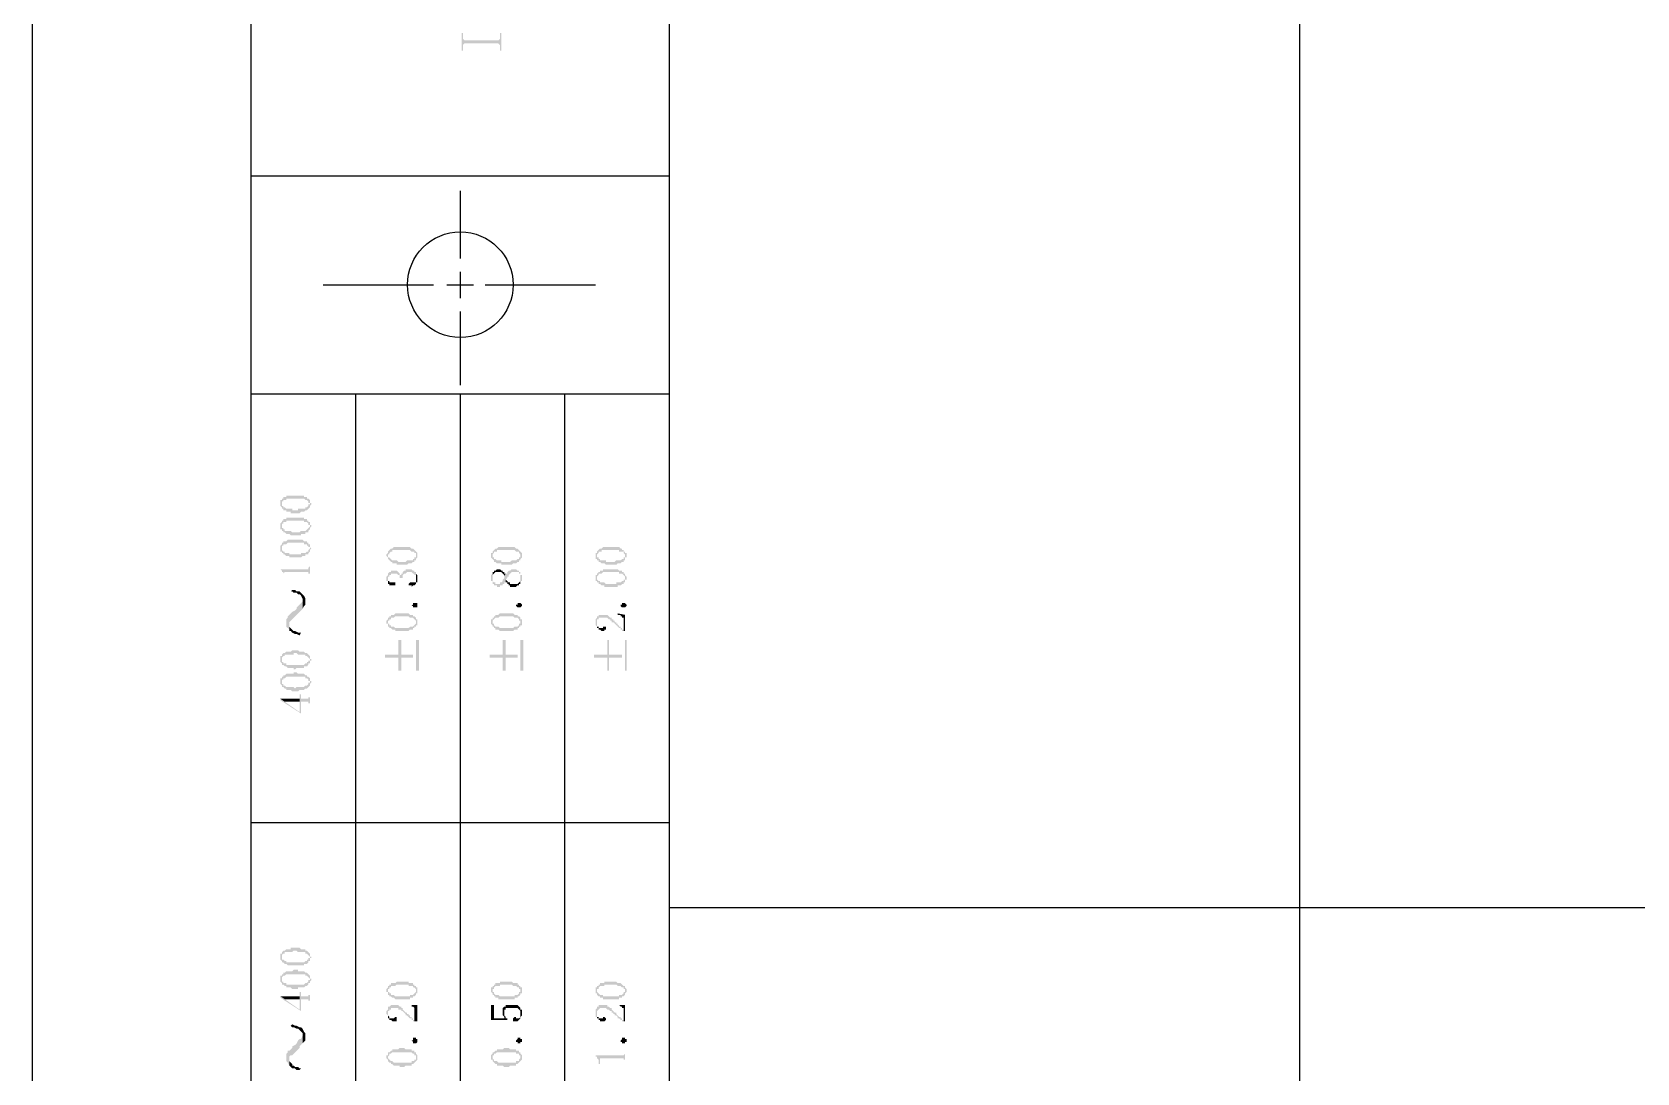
# Model space of a CAD drawing. Header units: inches. Extents: x 3613 to 8393, y -2205 to -794.
# Drawn here: x 7484.47 to 7533.64, y -1087.84 to -1055.95 of the extents above; entities that cross this region are included whole.
import ezdxf

# ---------------------------------------------------------------- set-up
doc = ezdxf.new("R2010")
doc.units = ezdxf.units.IN
doc.header["$MEASUREMENT"] = 0

msp = doc.modelspace()

# ---------------------------------------------------------------- hatches: boundary and pattern name
at = {"transparency": 33554559}
for points in [[(7497.629, -1055.981), (7497.629, -1056.522), (7497.674, -1056.522), (7497.674, -1056.342), (7497.674, -1056.342), (7497.719, -1056.297), (7498.757, -1056.297), (7498.803, -1056.342), (7498.803, -1056.522), (7498.848, -1056.522), (7498.848, -1055.981), (7498.803, -1055.981), (7498.803, -1056.161), (7498.803, -1056.161), (7498.757, -1056.206), (7497.719, -1056.206), (7497.674, -1056.161), (7497.674, -1055.981)], [(7492.078, -1070.423), (7492.078, -1070.468), (7492.078, -1070.468), (7492.123, -1070.513), (7492.123, -1070.378), (7492.123, -1070.333), (7492.168, -1070.333), (7492.168, -1070.288), (7492.258, -1070.288), (7492.258, -1070.243), (7492.8, -1070.243), (7492.845, -1070.288), (7492.89, -1070.288), (7492.935, -1070.333), (7492.935, -1070.378), (7492.981, -1070.378), (7492.981, -1070.423), (7492.981, -1070.288), (7492.935, -1070.243), (7492.89, -1070.243), (7492.89, -1070.197), (7492.8, -1070.197), (7492.8, -1070.152), (7492.258, -1070.152), (7492.258, -1070.197), (7492.168, -1070.197), (7492.168, -1070.243), (7492.123, -1070.243), (7492.123, -1070.288), (7492.078, -1070.288), (7492.078, -1070.333), (7492.078, -1070.378)], [(7492.123, -1070.513), (7492.123, -1070.558), (7492.168, -1070.558), (7492.168, -1070.604), (7492.258, -1070.604), (7492.258, -1070.649), (7492.394, -1070.649), (7492.394, -1070.694), (7492.665, -1070.694), (7492.71, -1070.649), (7492.8, -1070.649), (7492.845, -1070.604), (7492.89, -1070.604), (7492.935, -1070.558), (7492.935, -1070.558), (7492.981, -1070.513), (7492.981, -1070.468), (7492.981, -1070.468), (7493.026, -1070.423), (7493.026, -1070.378), (7492.981, -1070.378), (7492.981, -1070.333), (7492.981, -1070.288), (7492.981, -1070.423), (7492.935, -1070.423), (7492.935, -1070.468), (7492.935, -1070.468), (7492.89, -1070.513), (7492.845, -1070.513), (7492.845, -1070.558), (7492.619, -1070.558), (7492.619, -1070.604), (7492.439, -1070.604), (7492.439, -1070.558), (7492.258, -1070.558), (7492.213, -1070.513), (7492.168, -1070.513), (7492.168, -1070.468), (7492.123, -1070.468), (7492.123, -1070.423), (7492.123, -1070.423)], [(7492.078, -1071.1), (7492.078, -1071.19), (7492.123, -1071.19), (7492.123, -1071.1), (7492.123, -1071.055), (7492.123, -1071.01), (7492.168, -1071.01), (7492.168, -1070.965), (7492.258, -1070.965), (7492.258, -1070.92), (7492.8, -1070.92), (7492.8, -1070.965), (7492.89, -1070.965), (7492.935, -1071.01), (7492.935, -1071.055), (7492.981, -1071.055), (7492.981, -1071.1), (7492.981, -1070.965), (7492.935, -1070.965), (7492.935, -1070.92), (7492.89, -1070.92), (7492.89, -1070.874), (7492.8, -1070.874), (7492.8, -1070.829), (7492.258, -1070.829), (7492.258, -1070.874), (7492.168, -1070.874), (7492.168, -1070.92), (7492.123, -1070.92), (7492.123, -1070.965), (7492.123, -1070.965), (7492.078, -1071.01), (7492.078, -1071.055), (7492.078, -1071.055)], [(7492.123, -1071.19), (7492.123, -1071.235), (7492.168, -1071.235), (7492.168, -1071.281), (7492.213, -1071.281), (7492.258, -1071.326), (7492.349, -1071.326), (7492.394, -1071.371), (7492.71, -1071.371), (7492.71, -1071.326), (7492.845, -1071.326), (7492.845, -1071.281), (7492.935, -1071.281), (7492.935, -1071.235), (7492.935, -1071.235), (7492.981, -1071.19), (7492.981, -1071.145), (7492.981, -1071.145), (7493.026, -1071.1), (7493.026, -1071.055), (7492.981, -1071.055), (7492.981, -1071.01), (7492.981, -1070.965), (7492.981, -1071.1), (7492.981, -1071.1), (7492.935, -1071.145), (7492.935, -1071.145), (7492.89, -1071.19), (7492.89, -1071.19), (7492.845, -1071.235), (7492.71, -1071.235), (7492.665, -1071.281), (7492.439, -1071.281), (7492.394, -1071.235), (7492.213, -1071.235), (7492.213, -1071.19), (7492.168, -1071.19), (7492.168, -1071.145), (7492.123, -1071.145), (7492.123, -1071.1), (7492.123, -1071.1)], [(7492.078, -1071.777), (7492.078, -1071.822), (7492.078, -1071.867), (7492.123, -1071.867), (7492.123, -1071.912), (7492.123, -1071.777), (7492.123, -1071.732), (7492.123, -1071.687), (7492.168, -1071.687), (7492.168, -1071.642), (7492.258, -1071.642), (7492.304, -1071.597), (7492.8, -1071.597), (7492.8, -1071.642), (7492.89, -1071.642), (7492.89, -1071.687), (7492.935, -1071.687), (7492.935, -1071.732), (7492.981, -1071.732), (7492.981, -1071.777), (7492.981, -1071.642), (7492.935, -1071.642), (7492.935, -1071.597), (7492.89, -1071.597), (7492.89, -1071.551), (7492.8, -1071.551), (7492.755, -1071.506), (7492.304, -1071.506), (7492.258, -1071.551), (7492.168, -1071.551), (7492.168, -1071.597), (7492.123, -1071.597), (7492.123, -1071.642), (7492.123, -1071.642), (7492.078, -1071.687), (7492.078, -1071.732), (7492.078, -1071.732)], [(7492.123, -1071.912), (7492.168, -1071.912), (7492.168, -1071.958), (7492.213, -1071.958), (7492.258, -1072.003), (7492.349, -1072.003), (7492.349, -1072.048), (7492.71, -1072.048), (7492.755, -1072.003), (7492.845, -1072.003), (7492.845, -1071.958), (7492.935, -1071.958), (7492.935, -1071.912), (7492.935, -1071.912), (7492.981, -1071.867), (7492.981, -1071.822), (7492.981, -1071.822), (7493.026, -1071.777), (7493.026, -1071.777), (7492.981, -1071.732), (7492.981, -1071.687), (7492.981, -1071.642), (7492.981, -1071.777), (7492.981, -1071.777), (7492.935, -1071.822), (7492.935, -1071.867), (7492.89, -1071.867), (7492.845, -1071.912), (7492.71, -1071.912), (7492.71, -1071.958), (7492.349, -1071.958), (7492.349, -1071.912), (7492.213, -1071.912), (7492.213, -1071.867), (7492.168, -1071.867), (7492.123, -1071.822), (7492.123, -1071.777), (7492.123, -1071.777)], [(7495.327, -1072.003), (7495.327, -1072.003), (7495.373, -1072.048), (7495.373, -1072.093), (7495.373, -1072.003), (7495.373, -1071.958), (7495.418, -1071.958), (7495.418, -1071.912), (7495.418, -1071.912), (7495.463, -1071.867), (7495.508, -1071.867), (7495.508, -1071.822), (7496.05, -1071.822), (7496.095, -1071.867), (7496.185, -1071.867), (7496.185, -1071.912), (7496.23, -1071.912), (7496.23, -1071.958), (7496.23, -1072.003), (7496.23, -1071.867), (7496.23, -1071.867), (7496.185, -1071.822), (7496.185, -1071.822), (7496.14, -1071.777), (7496.095, -1071.777), (7496.05, -1071.732), (7495.553, -1071.732), (7495.508, -1071.777), (7495.463, -1071.777), (7495.418, -1071.822), (7495.418, -1071.822), (7495.373, -1071.867), (7495.373, -1071.912), (7495.373, -1071.912), (7495.327, -1071.958), (7495.327, -1071.958)], [(7495.373, -1072.093), (7495.418, -1072.138), (7495.418, -1072.138), (7495.463, -1072.183), (7495.508, -1072.183), (7495.508, -1072.228), (7495.643, -1072.228), (7495.643, -1072.274), (7495.959, -1072.274), (7496.004, -1072.228), (7496.095, -1072.228), (7496.14, -1072.183), (7496.185, -1072.183), (7496.185, -1072.138), (7496.23, -1072.138), (7496.23, -1072.093), (7496.23, -1072.093), (7496.275, -1072.048), (7496.275, -1072.003), (7496.275, -1071.958), (7496.275, -1071.912), (7496.275, -1071.912), (7496.23, -1071.867), (7496.23, -1072.003), (7496.23, -1072.048), (7496.185, -1072.048), (7496.185, -1072.093), (7496.14, -1072.093), (7496.14, -1072.138), (7495.959, -1072.138), (7495.914, -1072.183), (7495.688, -1072.183), (7495.643, -1072.138), (7495.508, -1072.138), (7495.463, -1072.093), (7495.463, -1072.093), (7495.418, -1072.048), (7495.373, -1072.048), (7495.373, -1072.003), (7495.373, -1072.003)], [(7498.532, -1072.003), (7498.532, -1072.048), (7498.577, -1072.093), (7498.577, -1072.003), (7498.577, -1071.958), (7498.577, -1071.958), (7498.622, -1071.912), (7498.622, -1071.867), (7498.712, -1071.867), (7498.712, -1071.822), (7499.254, -1071.822), (7499.299, -1071.867), (7499.389, -1071.867), (7499.389, -1071.912), (7499.389, -1071.912), (7499.434, -1071.958), (7499.434, -1072.003), (7499.434, -1071.867), (7499.434, -1071.867), (7499.389, -1071.822), (7499.389, -1071.822), (7499.344, -1071.777), (7499.299, -1071.777), (7499.254, -1071.732), (7498.757, -1071.732), (7498.712, -1071.777), (7498.667, -1071.777), (7498.622, -1071.822), (7498.622, -1071.822), (7498.577, -1071.867), (7498.577, -1071.912), (7498.532, -1071.912), (7498.532, -1071.958), (7498.532, -1071.958)], [(7498.577, -1072.093), (7498.622, -1072.138), (7498.622, -1072.183), (7498.667, -1072.183), (7498.712, -1072.228), (7498.848, -1072.228), (7498.848, -1072.274), (7499.164, -1072.274), (7499.209, -1072.228), (7499.299, -1072.228), (7499.344, -1072.183), (7499.389, -1072.183), (7499.389, -1072.138), (7499.434, -1072.138), (7499.434, -1072.093), (7499.434, -1072.093), (7499.48, -1072.048), (7499.48, -1072.003), (7499.48, -1071.958), (7499.48, -1071.912), (7499.48, -1071.912), (7499.434, -1071.867), (7499.434, -1072.003), (7499.434, -1072.048), (7499.389, -1072.048), (7499.389, -1072.093), (7499.344, -1072.093), (7499.299, -1072.138), (7499.164, -1072.138), (7499.118, -1072.183), (7498.848, -1072.183), (7498.848, -1072.138), (7498.712, -1072.138), (7498.667, -1072.093), (7498.622, -1072.093), (7498.622, -1072.048), (7498.577, -1072.048), (7498.577, -1072.003), (7498.577, -1072.003)], [(7501.736, -1072.003), (7501.736, -1072.093), (7501.781, -1072.093), (7501.781, -1072.003), (7501.781, -1071.958), (7501.781, -1071.958), (7501.826, -1071.912), (7501.826, -1071.867), (7501.917, -1071.867), (7501.917, -1071.822), (7502.458, -1071.822), (7502.458, -1071.867), (7502.594, -1071.867), (7502.594, -1071.912), (7502.594, -1071.912), (7502.639, -1071.958), (7502.639, -1072.003), (7502.639, -1071.867), (7502.594, -1071.867), (7502.594, -1071.822), (7502.549, -1071.822), (7502.549, -1071.777), (7502.503, -1071.777), (7502.458, -1071.732), (7501.962, -1071.732), (7501.917, -1071.777), (7501.872, -1071.777), (7501.826, -1071.822), (7501.826, -1071.822), (7501.781, -1071.867), (7501.781, -1071.912), (7501.736, -1071.912), (7501.736, -1071.958), (7501.736, -1071.958)], [(7501.781, -1072.093), (7501.781, -1072.138), (7501.826, -1072.138), (7501.826, -1072.183), (7501.872, -1072.183), (7501.917, -1072.228), (7502.007, -1072.228), (7502.052, -1072.274), (7502.368, -1072.274), (7502.413, -1072.228), (7502.503, -1072.228), (7502.549, -1072.183), (7502.594, -1072.183), (7502.594, -1072.138), (7502.639, -1072.138), (7502.639, -1072.093), (7502.639, -1072.048), (7502.684, -1072.048), (7502.684, -1072.003), (7502.684, -1071.958), (7502.684, -1071.912), (7502.639, -1071.912), (7502.639, -1071.867), (7502.639, -1072.003), (7502.639, -1072.048), (7502.594, -1072.048), (7502.594, -1072.093), (7502.549, -1072.093), (7502.503, -1072.138), (7502.368, -1072.138), (7502.323, -1072.183), (7502.052, -1072.183), (7502.052, -1072.138), (7501.872, -1072.138), (7501.872, -1072.093), (7501.826, -1072.093), (7501.826, -1072.048), (7501.781, -1072.048), (7501.781, -1072.003), (7501.781, -1072.003)], [(7492.078, -1072.409), (7492.078, -1072.409), (7492.123, -1072.454), (7492.123, -1072.499), (7492.168, -1072.499), (7492.168, -1072.544), (7492.168, -1072.635), (7492.168, -1072.544), (7492.213, -1072.499), (7492.935, -1072.499), (7492.935, -1072.544), (7492.981, -1072.544), (7492.981, -1072.635), (7492.981, -1072.228), (7492.981, -1072.319), (7492.981, -1072.319), (7492.935, -1072.364), (7492.935, -1072.409), (7492.89, -1072.409)], [(7495.327, -1072.68), (7495.327, -1072.77), (7495.373, -1072.77), (7495.373, -1072.815), (7495.373, -1072.68), (7495.373, -1072.635), (7495.418, -1072.635), (7495.418, -1072.589), (7495.463, -1072.589), (7495.463, -1072.544), (7495.643, -1072.544), (7495.688, -1072.589), (7495.734, -1072.589), (7495.734, -1072.635), (7495.734, -1072.68), (7495.779, -1072.68), (7495.779, -1072.77), (7495.779, -1072.68), (7495.824, -1072.68), (7495.824, -1072.635), (7495.824, -1072.589), (7495.824, -1072.589), (7495.869, -1072.544), (7495.914, -1072.544), (7495.959, -1072.499), (7496.095, -1072.499), (7496.14, -1072.544), (7496.185, -1072.544), (7496.185, -1072.589), (7496.23, -1072.589), (7496.23, -1072.635), (7496.23, -1072.725), (7496.23, -1072.544), (7496.23, -1072.499), (7496.185, -1072.499), (7496.185, -1072.454), (7496.14, -1072.454), (7496.095, -1072.409), (7495.914, -1072.409), (7495.914, -1072.454), (7495.869, -1072.454), (7495.824, -1072.499), (7495.824, -1072.544), (7495.779, -1072.544), (7495.779, -1072.635), (7495.779, -1072.589), (7495.734, -1072.589), (7495.734, -1072.544), (7495.734, -1072.544), (7495.688, -1072.499), (7495.688, -1072.499), (7495.643, -1072.454), (7495.463, -1072.454), (7495.463, -1072.499), (7495.418, -1072.499), (7495.373, -1072.544), (7495.373, -1072.589), (7495.373, -1072.589), (7495.327, -1072.635), (7495.327, -1072.635)], [(7498.532, -1072.68), (7498.532, -1072.77), (7498.577, -1072.77), (7498.577, -1072.815), (7498.577, -1072.86), (7498.622, -1072.86), (7498.622, -1072.905), (7498.712, -1072.905), (7498.712, -1072.95), (7498.803, -1072.95), (7498.803, -1072.905), (7498.893, -1072.905), (7498.893, -1072.86), (7498.938, -1072.86), (7498.938, -1072.815), (7498.983, -1072.815), (7498.983, -1072.77), (7498.983, -1072.815), (7498.983, -1072.725), (7498.983, -1072.725), (7499.028, -1072.68), (7499.028, -1072.635), (7499.073, -1072.635), (7499.073, -1072.589), (7499.073, -1072.589), (7499.118, -1072.544), (7499.118, -1072.544), (7499.164, -1072.499), (7499.389, -1072.499), (7499.389, -1072.544), (7499.434, -1072.544), (7499.434, -1072.635), (7499.434, -1072.815), (7499.434, -1072.77), (7499.48, -1072.77), (7499.48, -1072.725), (7499.48, -1072.635), (7499.48, -1072.589), (7499.434, -1072.589), (7499.434, -1072.544), (7499.434, -1072.499), (7499.389, -1072.499), (7499.389, -1072.454), (7499.344, -1072.454), (7499.299, -1072.409), (7499.164, -1072.409), (7499.118, -1072.454), (7499.073, -1072.454), (7499.028, -1072.499), (7499.028, -1072.544), (7498.983, -1072.544), (7498.983, -1072.589), (7498.983, -1072.544), (7498.938, -1072.635), (7498.938, -1072.68), (7498.938, -1072.68), (7498.893, -1072.725), (7498.893, -1072.77), (7498.893, -1072.77), (7498.848, -1072.815), (7498.803, -1072.815), (7498.803, -1072.86), (7498.667, -1072.86), (7498.667, -1072.815), (7498.622, -1072.815), (7498.577, -1072.77), (7498.577, -1072.725), (7498.577, -1072.544), (7498.577, -1072.544), (7498.532, -1072.589), (7498.532, -1072.635), (7498.532, -1072.635)], [(7498.577, -1072.544), (7498.577, -1072.68), (7498.577, -1072.635), (7498.577, -1072.589), (7498.577, -1072.589), (7498.622, -1072.544), (7498.622, -1072.544), (7498.667, -1072.499), (7498.848, -1072.499), (7498.893, -1072.544), (7498.893, -1072.544), (7498.938, -1072.589), (7498.938, -1072.635), (7498.983, -1072.544), (7498.938, -1072.544), (7498.938, -1072.499), (7498.893, -1072.499), (7498.893, -1072.454), (7498.848, -1072.454), (7498.803, -1072.409), (7498.712, -1072.409), (7498.667, -1072.454), (7498.622, -1072.454), (7498.622, -1072.499), (7498.577, -1072.499)], [(7501.736, -1072.68), (7501.736, -1072.725), (7501.736, -1072.77), (7501.781, -1072.77), (7501.781, -1072.815), (7501.781, -1072.68), (7501.781, -1072.635), (7501.781, -1072.635), (7501.826, -1072.589), (7501.826, -1072.544), (7501.917, -1072.544), (7501.962, -1072.499), (7502.458, -1072.499), (7502.458, -1072.544), (7502.549, -1072.544), (7502.594, -1072.589), (7502.594, -1072.589), (7502.639, -1072.635), (7502.639, -1072.68), (7502.639, -1072.544), (7502.594, -1072.544), (7502.594, -1072.499), (7502.549, -1072.499), (7502.549, -1072.454), (7502.458, -1072.454), (7502.413, -1072.409), (7501.962, -1072.409), (7501.962, -1072.454), (7501.872, -1072.454), (7501.872, -1072.499), (7501.826, -1072.499), (7501.781, -1072.544), (7501.781, -1072.589), (7501.736, -1072.589), (7501.736, -1072.635), (7501.736, -1072.635)], [(7495.373, -1072.815), (7495.373, -1072.86), (7495.418, -1072.86), (7495.418, -1072.905), (7495.598, -1072.905), (7495.598, -1072.86), (7495.598, -1072.815), (7495.418, -1072.815), (7495.418, -1072.77), (7495.373, -1072.77), (7495.373, -1072.725), (7495.373, -1072.725)], [(7496.004, -1072.86), (7496.004, -1072.905), (7496.095, -1072.905), (7496.095, -1072.95), (7496.095, -1072.95), (7496.14, -1072.905), (7496.185, -1072.905), (7496.23, -1072.86), (7496.23, -1072.815), (7496.275, -1072.815), (7496.275, -1072.77), (7496.275, -1072.68), (7496.275, -1072.635), (7496.275, -1072.589), (7496.275, -1072.589), (7496.23, -1072.544), (7496.23, -1072.725), (7496.23, -1072.815), (7496.05, -1072.815)], [(7498.983, -1072.815), (7499.028, -1072.815), (7499.028, -1072.86), (7499.073, -1072.86), (7499.073, -1072.905), (7499.118, -1072.905), (7499.118, -1072.95), (7499.299, -1072.95), (7499.344, -1072.905), (7499.389, -1072.905), (7499.389, -1072.86), (7499.434, -1072.86), (7499.434, -1072.815), (7499.434, -1072.68), (7499.434, -1072.77), (7499.434, -1072.77), (7499.389, -1072.815), (7499.389, -1072.815), (7499.344, -1072.86), (7499.118, -1072.86), (7499.118, -1072.815), (7499.073, -1072.815), (7499.028, -1072.77), (7499.028, -1072.77), (7498.983, -1072.725)], [(7501.781, -1072.815), (7501.826, -1072.815), (7501.826, -1072.86), (7501.872, -1072.86), (7501.917, -1072.905), (7502.007, -1072.905), (7502.007, -1072.95), (7502.413, -1072.95), (7502.413, -1072.905), (7502.503, -1072.905), (7502.549, -1072.86), (7502.594, -1072.86), (7502.594, -1072.815), (7502.639, -1072.815), (7502.639, -1072.77), (7502.639, -1072.725), (7502.684, -1072.725), (7502.684, -1072.68), (7502.684, -1072.635), (7502.684, -1072.635), (7502.639, -1072.589), (7502.639, -1072.544), (7502.639, -1072.68), (7502.639, -1072.725), (7502.594, -1072.725), (7502.594, -1072.77), (7502.549, -1072.77), (7502.503, -1072.815), (7502.368, -1072.815), (7502.368, -1072.86), (7502.052, -1072.86), (7502.007, -1072.815), (7501.872, -1072.815), (7501.872, -1072.77), (7501.826, -1072.77), (7501.781, -1072.725), (7501.781, -1072.68), (7501.781, -1072.68)], [(7492.258, -1074.079), (7492.258, -1074.169), (7492.304, -1074.214), (7492.349, -1074.259), (7492.349, -1074.079), (7492.349, -1074.034), (7492.394, -1073.989), (7492.439, -1073.943), (7492.484, -1073.898), (7492.529, -1073.853), (7492.574, -1073.808), (7492.619, -1073.763), (7492.665, -1073.718), (7492.665, -1073.718), (7492.71, -1073.673), (7492.755, -1073.627), (7492.755, -1073.357), (7492.755, -1073.402), (7492.71, -1073.447), (7492.665, -1073.492), (7492.619, -1073.537), (7492.574, -1073.582), (7492.574, -1073.627), (7492.529, -1073.673), (7492.439, -1073.718), (7492.439, -1073.718), (7492.394, -1073.763), (7492.349, -1073.808), (7492.304, -1073.853), (7492.304, -1073.898), (7492.258, -1073.943), (7492.258, -1073.989)], [(7492.394, -1073.086), (7492.439, -1073.086), (7492.484, -1073.131), (7492.574, -1073.131), (7492.619, -1073.176), (7492.665, -1073.176), (7492.71, -1073.221), (7492.755, -1073.312), (7492.755, -1073.627), (7492.755, -1073.627), (7492.8, -1073.537), (7492.845, -1073.492), (7492.845, -1073.312), (7492.8, -1073.221), (7492.755, -1073.176), (7492.755, -1073.176), (7492.71, -1073.131), (7492.665, -1073.086), (7492.574, -1073.086), (7492.529, -1073.041), (7492.439, -1073.041)], [(7496.275, -1073.537), (7496.275, -1073.582), (7496.14, -1073.582), (7496.14, -1073.537), (7496.095, -1073.537), (7496.14, -1073.492), (7496.14, -1073.447), (7496.275, -1073.447), (7496.275, -1073.492), (7496.275, -1073.537)], [(7499.48, -1073.537), (7499.48, -1073.537), (7499.434, -1073.582), (7499.344, -1073.582), (7499.299, -1073.537), (7499.299, -1073.492), (7499.344, -1073.492), (7499.344, -1073.447), (7499.434, -1073.447), (7499.48, -1073.492), (7499.48, -1073.537)], [(7502.684, -1073.537), (7502.684, -1073.537), (7502.639, -1073.582), (7502.549, -1073.582), (7502.503, -1073.537), (7502.503, -1073.492), (7502.549, -1073.492), (7502.549, -1073.447), (7502.639, -1073.447), (7502.684, -1073.492), (7502.684, -1073.537)], [(7495.327, -1074.034), (7495.327, -1074.079), (7495.373, -1074.079), (7495.373, -1074.124), (7495.373, -1074.169), (7495.373, -1074.034), (7495.373, -1073.989), (7495.418, -1073.989), (7495.418, -1073.943), (7495.463, -1073.943), (7495.463, -1073.898), (7495.553, -1073.898), (7495.598, -1073.853), (7496.004, -1073.853), (7496.05, -1073.898), (7496.14, -1073.898), (7496.185, -1073.943), (7496.185, -1073.943), (7496.23, -1073.989), (7496.23, -1074.034), (7496.23, -1073.898), (7496.23, -1073.898), (7496.185, -1073.853), (7496.14, -1073.853), (7496.14, -1073.808), (7496.05, -1073.808), (7496.004, -1073.763), (7495.598, -1073.763), (7495.553, -1073.808), (7495.463, -1073.808), (7495.463, -1073.853), (7495.418, -1073.853), (7495.418, -1073.898), (7495.373, -1073.898), (7495.373, -1073.943), (7495.373, -1073.943), (7495.327, -1073.989), (7495.327, -1073.989)], [(7495.373, -1074.169), (7495.418, -1074.169), (7495.418, -1074.214), (7495.463, -1074.214), (7495.508, -1074.259), (7495.598, -1074.259), (7495.598, -1074.304), (7496.004, -1074.304), (7496.05, -1074.259), (7496.14, -1074.259), (7496.14, -1074.214), (7496.185, -1074.214), (7496.185, -1074.169), (7496.23, -1074.169), (7496.23, -1074.124), (7496.275, -1074.124), (7496.275, -1074.079), (7496.275, -1074.034), (7496.275, -1073.989), (7496.275, -1073.943), (7496.23, -1073.943), (7496.23, -1073.898), (7496.23, -1074.034), (7496.23, -1074.079), (7496.23, -1074.079), (7496.185, -1074.124), (7496.185, -1074.124), (7496.14, -1074.169), (7496.05, -1074.169), (7496.004, -1074.214), (7495.598, -1074.214), (7495.553, -1074.169), (7495.463, -1074.169), (7495.463, -1074.124), (7495.418, -1074.124), (7495.418, -1074.079), (7495.373, -1074.079), (7495.373, -1074.034), (7495.373, -1074.034)], [(7498.532, -1074.034), (7498.532, -1074.079), (7498.532, -1074.079), (7498.577, -1074.124), (7498.577, -1074.169), (7498.577, -1074.034), (7498.577, -1073.989), (7498.577, -1073.989), (7498.622, -1073.943), (7498.622, -1073.943), (7498.667, -1073.898), (7498.757, -1073.898), (7498.803, -1073.853), (7499.209, -1073.853), (7499.254, -1073.898), (7499.344, -1073.898), (7499.389, -1073.943), (7499.389, -1073.989), (7499.434, -1073.989), (7499.434, -1074.034), (7499.434, -1073.898), (7499.434, -1073.898), (7499.389, -1073.853), (7499.344, -1073.853), (7499.344, -1073.808), (7499.254, -1073.808), (7499.209, -1073.763), (7498.803, -1073.763), (7498.757, -1073.808), (7498.667, -1073.808), (7498.667, -1073.853), (7498.622, -1073.853), (7498.622, -1073.898), (7498.577, -1073.898), (7498.577, -1073.943), (7498.532, -1073.943), (7498.532, -1073.989), (7498.532, -1073.989)], [(7498.577, -1074.169), (7498.622, -1074.169), (7498.622, -1074.214), (7498.667, -1074.214), (7498.667, -1074.259), (7498.757, -1074.259), (7498.803, -1074.304), (7499.209, -1074.304), (7499.254, -1074.259), (7499.344, -1074.259), (7499.344, -1074.214), (7499.389, -1074.214), (7499.389, -1074.169), (7499.434, -1074.169), (7499.434, -1074.124), (7499.48, -1074.124), (7499.48, -1074.079), (7499.48, -1074.034), (7499.48, -1073.989), (7499.48, -1073.943), (7499.434, -1073.943), (7499.434, -1073.898), (7499.434, -1074.034), (7499.434, -1074.079), (7499.389, -1074.079), (7499.389, -1074.124), (7499.389, -1074.124), (7499.344, -1074.169), (7499.254, -1074.169), (7499.209, -1074.214), (7498.803, -1074.214), (7498.757, -1074.169), (7498.667, -1074.169), (7498.622, -1074.124), (7498.622, -1074.079), (7498.577, -1074.079), (7498.577, -1074.034), (7498.577, -1074.034)], [(7501.736, -1074.034), (7501.736, -1074.079), (7501.736, -1074.124), (7501.736, -1074.124), (7501.781, -1074.169), (7501.781, -1074.034), (7501.781, -1073.943), (7501.826, -1073.943), (7501.826, -1073.898), (7502.097, -1073.898), (7502.142, -1073.943), (7502.187, -1073.943), (7502.187, -1073.989), (7502.233, -1073.989), (7502.233, -1074.034), (7502.278, -1074.034), (7502.323, -1074.079), (7502.323, -1074.079), (7502.368, -1074.124), (7502.368, -1074.124), (7502.413, -1074.169), (7502.413, -1074.169), (7502.458, -1074.214), (7502.503, -1074.214), (7502.503, -1074.259), (7502.549, -1074.259), (7502.549, -1074.304), (7502.594, -1074.304), (7502.594, -1074.259), (7502.549, -1074.259), (7502.549, -1074.214), (7502.503, -1074.214), (7502.503, -1074.169), (7502.458, -1074.169), (7502.458, -1074.124), (7502.413, -1074.124), (7502.413, -1074.079), (7502.368, -1074.079), (7502.368, -1074.034), (7502.323, -1074.034), (7502.323, -1073.989), (7502.278, -1073.989), (7502.278, -1073.943), (7502.233, -1073.943), (7502.233, -1073.898), (7502.187, -1073.898), (7502.142, -1073.853), (7502.142, -1073.853), (7502.097, -1073.808), (7501.826, -1073.808), (7501.826, -1073.853), (7501.781, -1073.853), (7501.781, -1073.898), (7501.781, -1073.898), (7501.736, -1073.943), (7501.736, -1073.989), (7501.736, -1073.989)], [(7502.413, -1073.763), (7502.413, -1073.808), (7502.503, -1073.808), (7502.503, -1073.853), (7502.549, -1073.853), (7502.549, -1073.898), (7502.594, -1073.898), (7502.594, -1074.304), (7502.639, -1074.304), (7502.639, -1073.808)], [(7492.349, -1074.259), (7492.349, -1074.304), (7492.394, -1074.304), (7492.439, -1074.35), (7492.529, -1074.395), (7492.574, -1074.395), (7492.665, -1074.44), (7492.71, -1074.35), (7492.619, -1074.35), (7492.529, -1074.304), (7492.484, -1074.304), (7492.439, -1074.259), (7492.439, -1074.259), (7492.394, -1074.214), (7492.349, -1074.169), (7492.349, -1074.079)], [(7501.781, -1074.169), (7501.781, -1074.214), (7501.826, -1074.214), (7501.826, -1074.259), (7501.872, -1074.259), (7501.917, -1074.304), (7502.007, -1074.304), (7502.007, -1074.259), (7502.052, -1074.259), (7502.052, -1074.214), (7502.052, -1074.169), (7501.962, -1074.169), (7501.962, -1074.214), (7501.826, -1074.214), (7501.826, -1074.169), (7501.781, -1074.169), (7501.781, -1074.124), (7501.781, -1074.034)], [(7492.078, -1075.162), (7492.078, -1075.207), (7492.078, -1075.252), (7492.078, -1075.252), (7492.123, -1075.297), (7492.123, -1075.162), (7492.123, -1075.117), (7492.123, -1075.117), (7492.168, -1075.072), (7492.213, -1075.072), (7492.213, -1075.027), (7492.484, -1075.027), (7492.484, -1074.981), (7492.574, -1074.981), (7492.619, -1075.027), (7492.845, -1075.027), (7492.845, -1075.072), (7492.89, -1075.072), (7492.935, -1075.117), (7492.935, -1075.117), (7492.981, -1075.162), (7492.981, -1075.072), (7492.935, -1075.027), (7492.935, -1075.027), (7492.89, -1074.981), (7492.845, -1074.981), (7492.8, -1074.936), (7492.665, -1074.936), (7492.619, -1074.891), (7492.439, -1074.891), (7492.394, -1074.936), (7492.258, -1074.936), (7492.213, -1074.981), (7492.168, -1074.981), (7492.123, -1075.027), (7492.123, -1075.072), (7492.078, -1075.072), (7492.078, -1075.117)], [(7495.282, -1075.027), (7495.282, -1075.117), (7495.688, -1075.117), (7495.688, -1075.523), (7495.779, -1075.523), (7495.779, -1075.117), (7496.14, -1075.117), (7496.14, -1075.027), (7495.779, -1075.027), (7495.779, -1074.575), (7495.688, -1074.575), (7495.688, -1075.027)], [(7496.32, -1075.523), (7496.32, -1074.575), (7496.23, -1074.575), (7496.23, -1075.523)], [(7498.487, -1075.027), (7498.487, -1075.117), (7498.893, -1075.117), (7498.893, -1075.523), (7498.983, -1075.523), (7498.983, -1075.117), (7499.344, -1075.117), (7499.344, -1075.027), (7498.983, -1075.027), (7498.983, -1074.575), (7498.893, -1074.575), (7498.893, -1075.027)], [(7499.525, -1075.523), (7499.525, -1074.575), (7499.434, -1074.575), (7499.434, -1075.523)], [(7501.691, -1075.027), (7501.691, -1075.117), (7502.097, -1075.117), (7502.097, -1075.523), (7502.142, -1075.523), (7502.142, -1075.117), (7502.549, -1075.117), (7502.549, -1075.027), (7502.142, -1075.027), (7502.142, -1074.575), (7502.097, -1074.575), (7502.097, -1075.027)], [(7502.684, -1075.523), (7502.684, -1074.575), (7502.639, -1074.575), (7502.639, -1075.523)], [(7492.123, -1075.297), (7492.123, -1075.342), (7492.168, -1075.342), (7492.213, -1075.388), (7492.258, -1075.388), (7492.304, -1075.433), (7492.484, -1075.433), (7492.484, -1075.478), (7492.529, -1075.478), (7492.574, -1075.433), (7492.8, -1075.433), (7492.8, -1075.388), (7492.89, -1075.388), (7492.935, -1075.342), (7492.935, -1075.297), (7492.981, -1075.297), (7492.981, -1075.252), (7492.981, -1075.207), (7493.026, -1075.207), (7493.026, -1075.162), (7492.981, -1075.162), (7492.981, -1075.117), (7492.981, -1075.072), (7492.981, -1075.207), (7492.935, -1075.207), (7492.935, -1075.252), (7492.89, -1075.252), (7492.89, -1075.297), (7492.845, -1075.297), (7492.8, -1075.342), (7492.258, -1075.342), (7492.258, -1075.297), (7492.168, -1075.297), (7492.168, -1075.252), (7492.123, -1075.252), (7492.123, -1075.207), (7492.123, -1075.162)], [(7492.078, -1075.839), (7492.078, -1075.884), (7492.078, -1075.929), (7492.078, -1075.929), (7492.123, -1075.974), (7492.123, -1075.839), (7492.123, -1075.794), (7492.168, -1075.794), (7492.168, -1075.749), (7492.213, -1075.749), (7492.258, -1075.704), (7492.845, -1075.704), (7492.845, -1075.749), (7492.89, -1075.749), (7492.935, -1075.794), (7492.935, -1075.839), (7492.981, -1075.839), (7492.981, -1075.749), (7492.935, -1075.704), (7492.89, -1075.704), (7492.89, -1075.658), (7492.845, -1075.658), (7492.8, -1075.613), (7492.619, -1075.613), (7492.574, -1075.568), (7492.484, -1075.568), (7492.484, -1075.613), (7492.258, -1075.613), (7492.213, -1075.658), (7492.168, -1075.658), (7492.168, -1075.704), (7492.123, -1075.704), (7492.123, -1075.749), (7492.078, -1075.749), (7492.078, -1075.794)], [(7492.123, -1075.974), (7492.123, -1076.019), (7492.168, -1076.019), (7492.213, -1076.065), (7492.258, -1076.065), (7492.258, -1076.11), (7492.394, -1076.11), (7492.439, -1076.155), (7492.619, -1076.155), (7492.665, -1076.11), (7492.8, -1076.11), (7492.845, -1076.065), (7492.89, -1076.065), (7492.935, -1076.019), (7492.935, -1076.019), (7492.981, -1075.974), (7492.981, -1075.929), (7492.981, -1075.929), (7493.026, -1075.884), (7493.026, -1075.839), (7492.981, -1075.839), (7492.981, -1075.794), (7492.981, -1075.749), (7492.981, -1075.884), (7492.935, -1075.884), (7492.935, -1075.929), (7492.935, -1075.929), (7492.89, -1075.974), (7492.845, -1075.974), (7492.8, -1076.019), (7492.574, -1076.019), (7492.529, -1076.065), (7492.529, -1076.065), (7492.484, -1076.019), (7492.258, -1076.019), (7492.213, -1075.974), (7492.168, -1075.974), (7492.168, -1075.929), (7492.123, -1075.929), (7492.123, -1075.884), (7492.123, -1075.839)], [(7492.078, -1076.381), (7492.078, -1076.426), (7492.71, -1076.832), (7492.71, -1076.471), (7492.935, -1076.471), (7492.935, -1076.516), (7492.981, -1076.516), (7492.981, -1076.606), (7492.981, -1076.245), (7492.981, -1076.335), (7492.935, -1076.335), (7492.935, -1076.381), (7492.71, -1076.381), (7492.71, -1076.245), (7492.665, -1076.245), (7492.665, -1076.787), (7492.213, -1076.471), (7492.213, -1076.471)], [(7492.078, -1076.381), (7492.213, -1076.471), (7492.665, -1076.471), (7492.665, -1076.787), (7492.665, -1076.381)], [(7492.078, -1084.279), (7492.078, -1084.324), (7492.078, -1084.369), (7492.078, -1084.369), (7492.123, -1084.414), (7492.123, -1084.279), (7492.123, -1084.234), (7492.123, -1084.234), (7492.168, -1084.188), (7492.213, -1084.188), (7492.213, -1084.143), (7492.439, -1084.143), (7492.484, -1084.098), (7492.574, -1084.098), (7492.619, -1084.143), (7492.845, -1084.143), (7492.845, -1084.188), (7492.89, -1084.188), (7492.935, -1084.234), (7492.935, -1084.234), (7492.981, -1084.279), (7492.981, -1084.188), (7492.935, -1084.143), (7492.935, -1084.143), (7492.89, -1084.098), (7492.845, -1084.098), (7492.845, -1084.053), (7492.71, -1084.053), (7492.665, -1084.008), (7492.394, -1084.008), (7492.394, -1084.053), (7492.258, -1084.053), (7492.213, -1084.098), (7492.168, -1084.098), (7492.123, -1084.143), (7492.123, -1084.188), (7492.078, -1084.188), (7492.078, -1084.234)], [(7492.123, -1084.414), (7492.123, -1084.459), (7492.168, -1084.459), (7492.213, -1084.504), (7492.258, -1084.504), (7492.304, -1084.549), (7492.8, -1084.549), (7492.8, -1084.504), (7492.89, -1084.504), (7492.935, -1084.459), (7492.935, -1084.414), (7492.981, -1084.414), (7492.981, -1084.369), (7492.981, -1084.324), (7493.026, -1084.324), (7493.026, -1084.279), (7492.981, -1084.279), (7492.981, -1084.234), (7492.981, -1084.188), (7492.981, -1084.324), (7492.935, -1084.324), (7492.935, -1084.369), (7492.89, -1084.369), (7492.89, -1084.414), (7492.845, -1084.414), (7492.8, -1084.459), (7492.258, -1084.459), (7492.258, -1084.414), (7492.213, -1084.414), (7492.168, -1084.369), (7492.123, -1084.369), (7492.123, -1084.324), (7492.123, -1084.279)], [(7492.078, -1084.956), (7492.078, -1085.001), (7492.078, -1085.046), (7492.078, -1085.046), (7492.123, -1085.091), (7492.123, -1084.956), (7492.123, -1084.911), (7492.123, -1084.911), (7492.168, -1084.865), (7492.213, -1084.865), (7492.258, -1084.82), (7492.845, -1084.82), (7492.845, -1084.865), (7492.89, -1084.865), (7492.935, -1084.911), (7492.935, -1084.911), (7492.981, -1084.956), (7492.981, -1084.865), (7492.935, -1084.82), (7492.935, -1084.82), (7492.89, -1084.775), (7492.845, -1084.775), (7492.8, -1084.73), (7492.619, -1084.73), (7492.619, -1084.685), (7492.484, -1084.685), (7492.439, -1084.73), (7492.258, -1084.73), (7492.213, -1084.775), (7492.168, -1084.775), (7492.168, -1084.82), (7492.123, -1084.82), (7492.123, -1084.865), (7492.078, -1084.865), (7492.078, -1084.911)], [(7492.123, -1085.091), (7492.123, -1085.136), (7492.168, -1085.136), (7492.213, -1085.181), (7492.258, -1085.181), (7492.258, -1085.226), (7492.394, -1085.226), (7492.439, -1085.272), (7492.619, -1085.272), (7492.619, -1085.226), (7492.8, -1085.226), (7492.845, -1085.181), (7492.89, -1085.181), (7492.935, -1085.136), (7492.935, -1085.091), (7492.981, -1085.091), (7492.981, -1085.046), (7492.981, -1085.046), (7493.026, -1085.001), (7493.026, -1084.956), (7492.981, -1084.956), (7492.981, -1084.911), (7492.981, -1084.865), (7492.981, -1085.001), (7492.935, -1085.001), (7492.935, -1085.046), (7492.935, -1085.046), (7492.89, -1085.091), (7492.845, -1085.091), (7492.8, -1085.136), (7492.258, -1085.136), (7492.258, -1085.091), (7492.168, -1085.091), (7492.168, -1085.046), (7492.123, -1085.046), (7492.123, -1085.001), (7492.123, -1084.956)], [(7495.327, -1085.317), (7495.327, -1085.362), (7495.373, -1085.362), (7495.373, -1085.407), (7495.373, -1085.452), (7495.373, -1085.317), (7495.373, -1085.272), (7495.418, -1085.272), (7495.418, -1085.226), (7495.463, -1085.226), (7495.463, -1085.181), (7495.598, -1085.181), (7495.643, -1085.136), (7496.004, -1085.136), (7496.004, -1085.181), (7496.14, -1085.181), (7496.14, -1085.226), (7496.185, -1085.226), (7496.23, -1085.272), (7496.23, -1085.317), (7496.23, -1085.181), (7496.185, -1085.181), (7496.185, -1085.136), (7496.14, -1085.136), (7496.14, -1085.091), (7496.004, -1085.091), (7496.004, -1085.046), (7495.643, -1085.046), (7495.598, -1085.091), (7495.463, -1085.091), (7495.463, -1085.136), (7495.418, -1085.136), (7495.418, -1085.181), (7495.373, -1085.181), (7495.373, -1085.226), (7495.373, -1085.226), (7495.327, -1085.272)], [(7495.373, -1085.452), (7495.418, -1085.452), (7495.418, -1085.497), (7495.463, -1085.497), (7495.508, -1085.542), (7495.553, -1085.542), (7495.598, -1085.587), (7496.05, -1085.587), (7496.05, -1085.542), (7496.14, -1085.542), (7496.14, -1085.497), (7496.185, -1085.497), (7496.23, -1085.452), (7496.23, -1085.407), (7496.275, -1085.407), (7496.275, -1085.362), (7496.275, -1085.317), (7496.275, -1085.272), (7496.275, -1085.226), (7496.23, -1085.226), (7496.23, -1085.181), (7496.23, -1085.362), (7496.23, -1085.362), (7496.185, -1085.407), (7496.185, -1085.407), (7496.14, -1085.452), (7496.05, -1085.452), (7496.05, -1085.497), (7495.598, -1085.497), (7495.553, -1085.452), (7495.463, -1085.452), (7495.463, -1085.407), (7495.418, -1085.407), (7495.418, -1085.362), (7495.373, -1085.362), (7495.373, -1085.317)], [(7498.532, -1085.317), (7498.532, -1085.362), (7498.532, -1085.362), (7498.577, -1085.407), (7498.577, -1085.452), (7498.577, -1085.317), (7498.577, -1085.272), (7498.622, -1085.272), (7498.622, -1085.226), (7498.622, -1085.226), (7498.667, -1085.181), (7498.803, -1085.181), (7498.803, -1085.136), (7499.164, -1085.136), (7499.209, -1085.181), (7499.299, -1085.181), (7499.344, -1085.226), (7499.389, -1085.226), (7499.389, -1085.272), (7499.434, -1085.272), (7499.434, -1085.317), (7499.434, -1085.181), (7499.389, -1085.181), (7499.389, -1085.136), (7499.344, -1085.136), (7499.344, -1085.091), (7499.209, -1085.091), (7499.164, -1085.046), (7498.803, -1085.046), (7498.803, -1085.091), (7498.667, -1085.091), (7498.667, -1085.136), (7498.622, -1085.136), (7498.622, -1085.181), (7498.577, -1085.181), (7498.577, -1085.226), (7498.532, -1085.226)], [(7498.577, -1085.452), (7498.622, -1085.452), (7498.622, -1085.497), (7498.667, -1085.497), (7498.667, -1085.542), (7498.757, -1085.542), (7498.757, -1085.587), (7499.254, -1085.587), (7499.254, -1085.542), (7499.344, -1085.542), (7499.344, -1085.497), (7499.389, -1085.497), (7499.434, -1085.452), (7499.434, -1085.407), (7499.48, -1085.407), (7499.48, -1085.362), (7499.48, -1085.317), (7499.48, -1085.272), (7499.48, -1085.226), (7499.434, -1085.226), (7499.434, -1085.181), (7499.434, -1085.362), (7499.389, -1085.362), (7499.389, -1085.407), (7499.389, -1085.407), (7499.344, -1085.452), (7499.254, -1085.452), (7499.254, -1085.497), (7498.803, -1085.497), (7498.757, -1085.452), (7498.667, -1085.452), (7498.622, -1085.407), (7498.622, -1085.362), (7498.577, -1085.362), (7498.577, -1085.317)], [(7501.736, -1085.317), (7501.736, -1085.362), (7501.736, -1085.407), (7501.781, -1085.407), (7501.781, -1085.452), (7501.781, -1085.317), (7501.781, -1085.272), (7501.826, -1085.272), (7501.826, -1085.226), (7501.826, -1085.226), (7501.872, -1085.181), (7502.007, -1085.181), (7502.007, -1085.136), (7502.368, -1085.136), (7502.413, -1085.181), (7502.503, -1085.181), (7502.549, -1085.226), (7502.594, -1085.226), (7502.594, -1085.272), (7502.639, -1085.272), (7502.639, -1085.317), (7502.639, -1085.181), (7502.594, -1085.181), (7502.549, -1085.136), (7502.549, -1085.136), (7502.503, -1085.091), (7502.413, -1085.091), (7502.368, -1085.046), (7502.007, -1085.046), (7502.007, -1085.091), (7501.872, -1085.091), (7501.872, -1085.136), (7501.826, -1085.136), (7501.826, -1085.181), (7501.781, -1085.181), (7501.781, -1085.226), (7501.736, -1085.226)], [(7501.781, -1085.452), (7501.781, -1085.452), (7501.826, -1085.497), (7501.872, -1085.497), (7501.872, -1085.542), (7501.962, -1085.542), (7501.962, -1085.587), (7502.458, -1085.587), (7502.458, -1085.542), (7502.549, -1085.542), (7502.549, -1085.497), (7502.594, -1085.497), (7502.639, -1085.452), (7502.639, -1085.407), (7502.639, -1085.407), (7502.684, -1085.362), (7502.684, -1085.317), (7502.684, -1085.272), (7502.684, -1085.272), (7502.639, -1085.226), (7502.639, -1085.181), (7502.639, -1085.362), (7502.594, -1085.362), (7502.594, -1085.407), (7502.594, -1085.407), (7502.549, -1085.452), (7502.458, -1085.452), (7502.458, -1085.497), (7501.962, -1085.497), (7501.962, -1085.452), (7501.872, -1085.452), (7501.826, -1085.407), (7501.826, -1085.407), (7501.781, -1085.362), (7501.781, -1085.317)], [(7492.078, -1085.497), (7492.078, -1085.542), (7492.71, -1085.949), (7492.71, -1085.587), (7492.935, -1085.587), (7492.935, -1085.633), (7492.981, -1085.633), (7492.981, -1085.723), (7492.981, -1085.362), (7492.981, -1085.452), (7492.935, -1085.452), (7492.935, -1085.497), (7492.71, -1085.497), (7492.71, -1085.362), (7492.665, -1085.362), (7492.665, -1085.903), (7492.213, -1085.587), (7492.213, -1085.587)], [(7492.078, -1085.497), (7492.213, -1085.587), (7492.665, -1085.587), (7492.665, -1085.903), (7492.665, -1085.497)], [(7495.327, -1085.994), (7495.327, -1086.039), (7495.327, -1086.039), (7495.373, -1086.084), (7495.373, -1086.129), (7495.373, -1085.994), (7495.373, -1085.949), (7495.418, -1085.949), (7495.418, -1085.903), (7495.463, -1085.903), (7495.463, -1085.858), (7495.688, -1085.858), (7495.688, -1085.903), (7495.779, -1085.903), (7495.779, -1085.949), (7495.824, -1085.949), (7495.869, -1085.994), (7495.869, -1085.994), (7495.914, -1086.039), (7495.914, -1086.084), (7495.959, -1086.084), (7496.004, -1086.129), (7496.004, -1086.129), (7496.05, -1086.174), (7496.095, -1086.174), (7496.095, -1086.219), (7496.14, -1086.219), (7496.14, -1086.264), (7496.185, -1086.264), (7496.185, -1086.219), (7496.14, -1086.219), (7496.14, -1086.174), (7496.095, -1086.174), (7496.095, -1086.129), (7496.05, -1086.129), (7496.05, -1086.084), (7496.004, -1086.084), (7496.004, -1086.039), (7495.959, -1086.039), (7495.959, -1085.994), (7495.914, -1085.994), (7495.869, -1085.949), (7495.869, -1085.949), (7495.824, -1085.903), (7495.824, -1085.858), (7495.779, -1085.858), (7495.779, -1085.813), (7495.734, -1085.813), (7495.688, -1085.768), (7495.463, -1085.768), (7495.418, -1085.813), (7495.373, -1085.813), (7495.373, -1085.858), (7495.373, -1085.903), (7495.373, -1085.903), (7495.327, -1085.949)], [(7496.05, -1085.768), (7496.095, -1085.768), (7496.095, -1085.813), (7496.14, -1085.813), (7496.185, -1085.858), (7496.185, -1086.264), (7496.275, -1086.264), (7496.275, -1085.768)], [(7498.532, -1085.768), (7498.532, -1086.219), (7499.028, -1086.219), (7499.028, -1086.174), (7498.622, -1086.174), (7498.622, -1085.768)], [(7498.893, -1085.994), (7498.893, -1086.039), (7498.893, -1086.084), (7498.893, -1086.084), (7498.938, -1086.129), (7498.938, -1085.994), (7498.938, -1085.949), (7498.938, -1085.903), (7498.983, -1085.903), (7498.983, -1085.858), (7499.344, -1085.858), (7499.389, -1085.903), (7499.389, -1085.903), (7499.434, -1085.949), (7499.434, -1086.129), (7499.434, -1086.129), (7499.48, -1086.084), (7499.48, -1086.039), (7499.48, -1085.949), (7499.48, -1085.903), (7499.434, -1085.903), (7499.434, -1085.858), (7499.434, -1085.858), (7499.389, -1085.813), (7499.389, -1085.813), (7499.344, -1085.768), (7498.983, -1085.768), (7498.983, -1085.813), (7498.938, -1085.813), (7498.893, -1085.858), (7498.893, -1085.903), (7498.893, -1085.949)], [(7501.736, -1085.994), (7501.736, -1086.039), (7501.736, -1086.129), (7501.781, -1086.129), (7501.781, -1085.994), (7501.781, -1085.949), (7501.781, -1085.949), (7501.826, -1085.903), (7501.826, -1085.903), (7501.872, -1085.858), (7502.052, -1085.858), (7502.097, -1085.903), (7502.142, -1085.903), (7502.187, -1085.949), (7502.233, -1085.949), (7502.233, -1085.994), (7502.278, -1085.994), (7502.278, -1086.039), (7502.323, -1086.039), (7502.323, -1086.084), (7502.368, -1086.084), (7502.413, -1086.129), (7502.413, -1086.174), (7502.458, -1086.174), (7502.503, -1086.219), (7502.549, -1086.219), (7502.549, -1086.264), (7502.594, -1086.264), (7502.594, -1086.219), (7502.549, -1086.219), (7502.549, -1086.174), (7502.503, -1086.174), (7502.503, -1086.129), (7502.458, -1086.129), (7502.413, -1086.084), (7502.413, -1086.084), (7502.368, -1086.039), (7502.368, -1085.994), (7502.323, -1085.994), (7502.278, -1085.949), (7502.278, -1085.949), (7502.233, -1085.903), (7502.233, -1085.858), (7502.187, -1085.858), (7502.142, -1085.813), (7502.097, -1085.813), (7502.097, -1085.768), (7501.826, -1085.768), (7501.826, -1085.813), (7501.781, -1085.813), (7501.781, -1085.858), (7501.781, -1085.858), (7501.736, -1085.903)], [(7502.413, -1085.768), (7502.458, -1085.768), (7502.503, -1085.813), (7502.549, -1085.813), (7502.549, -1085.858), (7502.594, -1085.858), (7502.594, -1086.264), (7502.639, -1086.264), (7502.639, -1085.768)], [(7495.373, -1086.129), (7495.373, -1086.174), (7495.418, -1086.174), (7495.418, -1086.219), (7495.463, -1086.219), (7495.508, -1086.264), (7495.643, -1086.264), (7495.643, -1086.174), (7495.643, -1086.129), (7495.598, -1086.129), (7495.553, -1086.174), (7495.418, -1086.174), (7495.418, -1086.129), (7495.418, -1086.129), (7495.373, -1086.084), (7495.373, -1086.039), (7495.373, -1086.039)], [(7498.938, -1086.129), (7498.938, -1086.174), (7498.983, -1086.174), (7498.983, -1086.129), (7498.983, -1086.129), (7498.938, -1086.084), (7498.938, -1086.039), (7498.938, -1085.994)], [(7499.209, -1086.219), (7499.209, -1086.264), (7499.344, -1086.264), (7499.389, -1086.219), (7499.389, -1086.219), (7499.434, -1086.174), (7499.434, -1086.039), (7499.434, -1086.084), (7499.434, -1086.129), (7499.434, -1086.129), (7499.389, -1086.174), (7499.299, -1086.174), (7499.299, -1086.129), (7499.254, -1086.129), (7499.209, -1086.174), (7499.209, -1086.174)], [(7501.781, -1086.129), (7501.781, -1086.174), (7501.826, -1086.174), (7501.826, -1086.219), (7501.872, -1086.219), (7501.872, -1086.264), (7502.007, -1086.264), (7502.052, -1086.219), (7502.052, -1086.174), (7502.052, -1086.174), (7502.007, -1086.129), (7501.962, -1086.129), (7501.962, -1086.174), (7501.826, -1086.174), (7501.826, -1086.129), (7501.781, -1086.129), (7501.781, -1086.084), (7501.781, -1086.039), (7501.781, -1086.039)], [(7492.258, -1087.393), (7492.258, -1087.483), (7492.304, -1087.528), (7492.349, -1087.618), (7492.349, -1087.438), (7492.349, -1087.348), (7492.394, -1087.303), (7492.439, -1087.303), (7492.484, -1087.257), (7492.529, -1087.212), (7492.574, -1087.167), (7492.619, -1087.122), (7492.665, -1087.077), (7492.665, -1087.032), (7492.71, -1086.987), (7492.755, -1086.941), (7492.755, -1086.671), (7492.755, -1086.716), (7492.71, -1086.806), (7492.665, -1086.806), (7492.619, -1086.851), (7492.574, -1086.941), (7492.574, -1086.941), (7492.529, -1086.987), (7492.439, -1087.032), (7492.439, -1087.077), (7492.394, -1087.122), (7492.349, -1087.167), (7492.304, -1087.167), (7492.304, -1087.212), (7492.258, -1087.257), (7492.258, -1087.348)], [(7492.394, -1086.4), (7492.439, -1086.445), (7492.484, -1086.445), (7492.574, -1086.49), (7492.619, -1086.49), (7492.665, -1086.535), (7492.665, -1086.535), (7492.71, -1086.58), (7492.755, -1086.626), (7492.755, -1086.941), (7492.755, -1086.941), (7492.8, -1086.896), (7492.845, -1086.851), (7492.845, -1086.626), (7492.8, -1086.58), (7492.755, -1086.49), (7492.755, -1086.49), (7492.71, -1086.445), (7492.665, -1086.445), (7492.574, -1086.4), (7492.529, -1086.4), (7492.439, -1086.355)], [(7496.275, -1086.851), (7496.275, -1086.896), (7496.275, -1086.896), (7496.23, -1086.941), (7496.14, -1086.941), (7496.14, -1086.896), (7496.14, -1086.896), (7496.095, -1086.851), (7496.14, -1086.851), (7496.14, -1086.806), (7496.14, -1086.761), (7496.23, -1086.761), (7496.23, -1086.806), (7496.275, -1086.806), (7496.275, -1086.851)], [(7499.48, -1086.851), (7499.48, -1086.896), (7499.434, -1086.896), (7499.434, -1086.941), (7499.344, -1086.941), (7499.344, -1086.896), (7499.299, -1086.896), (7499.299, -1086.851), (7499.299, -1086.851), (7499.344, -1086.806), (7499.344, -1086.761), (7499.434, -1086.761), (7499.434, -1086.806), (7499.48, -1086.806), (7499.48, -1086.851)], [(7502.684, -1086.851), (7502.684, -1086.896), (7502.639, -1086.896), (7502.639, -1086.941), (7502.549, -1086.941), (7502.549, -1086.896), (7502.503, -1086.896), (7502.503, -1086.851), (7502.503, -1086.851), (7502.549, -1086.806), (7502.549, -1086.761), (7502.639, -1086.761), (7502.639, -1086.806), (7502.684, -1086.806), (7502.684, -1086.851)], [(7495.327, -1087.348), (7495.327, -1087.393), (7495.327, -1087.393), (7495.373, -1087.438), (7495.373, -1087.483), (7495.373, -1087.348), (7495.373, -1087.348), (7495.418, -1087.303), (7495.418, -1087.257), (7495.463, -1087.257), (7495.508, -1087.212), (7496.095, -1087.212), (7496.14, -1087.257), (7496.185, -1087.257), (7496.185, -1087.303), (7496.23, -1087.303), (7496.23, -1087.348), (7496.23, -1087.212), (7496.185, -1087.212), (7496.185, -1087.167), (7496.095, -1087.167), (7496.095, -1087.122), (7495.914, -1087.122), (7495.869, -1087.077), (7495.734, -1087.077), (7495.688, -1087.122), (7495.508, -1087.122), (7495.508, -1087.167), (7495.463, -1087.167), (7495.418, -1087.212), (7495.373, -1087.212), (7495.373, -1087.257), (7495.373, -1087.303), (7495.327, -1087.303)], [(7495.373, -1087.483), (7495.418, -1087.528), (7495.463, -1087.528), (7495.463, -1087.573), (7495.508, -1087.573), (7495.553, -1087.618), (7495.734, -1087.618), (7495.734, -1087.664), (7495.869, -1087.664), (7495.914, -1087.618), (7496.095, -1087.618), (7496.095, -1087.573), (7496.14, -1087.573), (7496.185, -1087.528), (7496.185, -1087.528), (7496.23, -1087.483), (7496.23, -1087.483), (7496.275, -1087.438), (7496.275, -1087.348), (7496.275, -1087.303), (7496.275, -1087.303), (7496.23, -1087.257), (7496.23, -1087.393), (7496.23, -1087.438), (7496.185, -1087.438), (7496.185, -1087.483), (7496.095, -1087.483), (7496.095, -1087.528), (7495.553, -1087.528), (7495.508, -1087.483), (7495.463, -1087.483), (7495.418, -1087.438), (7495.418, -1087.438), (7495.373, -1087.393), (7495.373, -1087.348)], [(7498.532, -1087.348), (7498.532, -1087.393), (7498.532, -1087.438), (7498.577, -1087.438), (7498.577, -1087.483), (7498.577, -1087.348), (7498.577, -1087.303), (7498.622, -1087.303), (7498.622, -1087.257), (7498.667, -1087.257), (7498.712, -1087.212), (7499.299, -1087.212), (7499.299, -1087.257), (7499.389, -1087.257), (7499.389, -1087.303), (7499.434, -1087.303), (7499.434, -1087.348), (7499.434, -1087.212), (7499.389, -1087.212), (7499.389, -1087.167), (7499.299, -1087.167), (7499.299, -1087.122), (7499.118, -1087.122), (7499.073, -1087.077), (7498.938, -1087.077), (7498.893, -1087.122), (7498.712, -1087.122), (7498.712, -1087.167), (7498.667, -1087.167), (7498.622, -1087.212), (7498.577, -1087.212), (7498.577, -1087.257), (7498.577, -1087.257), (7498.532, -1087.303)], [(7498.577, -1087.483), (7498.622, -1087.528), (7498.622, -1087.528), (7498.667, -1087.573), (7498.712, -1087.573), (7498.712, -1087.618), (7498.893, -1087.618), (7498.938, -1087.664), (7499.073, -1087.664), (7499.118, -1087.618), (7499.299, -1087.618), (7499.299, -1087.573), (7499.344, -1087.573), (7499.389, -1087.528), (7499.389, -1087.528), (7499.434, -1087.483), (7499.434, -1087.483), (7499.48, -1087.438), (7499.48, -1087.348), (7499.48, -1087.303), (7499.48, -1087.303), (7499.434, -1087.257), (7499.434, -1087.393), (7499.434, -1087.393), (7499.389, -1087.438), (7499.389, -1087.483), (7499.299, -1087.483), (7499.299, -1087.528), (7498.757, -1087.528), (7498.712, -1087.483), (7498.622, -1087.483), (7498.622, -1087.438), (7498.622, -1087.438), (7498.577, -1087.393), (7498.577, -1087.348)], [(7501.736, -1087.303), (7501.736, -1087.348), (7501.781, -1087.348), (7501.781, -1087.393), (7501.781, -1087.393), (7501.826, -1087.438), (7501.826, -1087.573), (7501.872, -1087.573), (7501.872, -1087.438), (7501.872, -1087.393), (7502.594, -1087.393), (7502.594, -1087.438), (7502.639, -1087.438), (7502.639, -1087.573), (7502.639, -1087.167), (7502.639, -1087.257), (7502.639, -1087.257), (7502.594, -1087.303), (7502.549, -1087.303)], [(7492.349, -1087.618), (7492.349, -1087.618), (7492.394, -1087.664), (7492.439, -1087.709), (7492.529, -1087.709), (7492.574, -1087.754), (7492.665, -1087.754), (7492.71, -1087.709), (7492.665, -1087.709), (7492.619, -1087.664), (7492.529, -1087.664), (7492.484, -1087.618), (7492.439, -1087.618), (7492.439, -1087.573), (7492.394, -1087.528), (7492.349, -1087.483), (7492.349, -1087.438)]]:
    msp.add_hatch(color=256, dxfattribs=at).paths.add_polyline_path(points)

# ---------------------------------------------------------------- linework, layer by layer
for p, q in [((7491.175, -894.646), (7491.175, -1181.386)), ((7523.304, -894.646), (7523.304, -1150.606)), ((7503.993, -1082.777), (7900.431, -1082.777))]:
    msp.add_line(p, q)
msp.add_lwpolyline([(7904.469, -1185.646), (7904.469, -888.646), (7484.469, -888.646), (7484.469, -1185.646)], close=True)
for points in [[(7503.993, -894.646), (7503.993, -1181.386)], [(7491.175, -1060.359), (7503.993, -1060.359)], [(7497.584, -1060.81), (7497.584, -1062.886)], [(7497.584, -1063.292), (7497.584, -1064.105)], [(7493.387, -1063.698), (7496.772, -1063.698)], [(7497.178, -1063.698), (7497.99, -1063.698)], [(7498.351, -1063.698), (7501.736, -1063.698)], [(7497.584, -1064.511), (7497.584, -1066.767)], [(7491.175, -1067.038), (7503.993, -1067.038)], [(7494.38, -1067.038), (7494.38, -1160.056)], [(7497.584, -1067.038), (7497.584, -1160.056)], [(7500.788, -1067.038), (7500.788, -1160.056)], [(7491.175, -1080.172), (7503.993, -1080.172)]]:
    msp.add_lwpolyline(points)
msp.add_circle((7497.591, -1063.691), 1.618)

doc.saveas('drawing.dxf')
